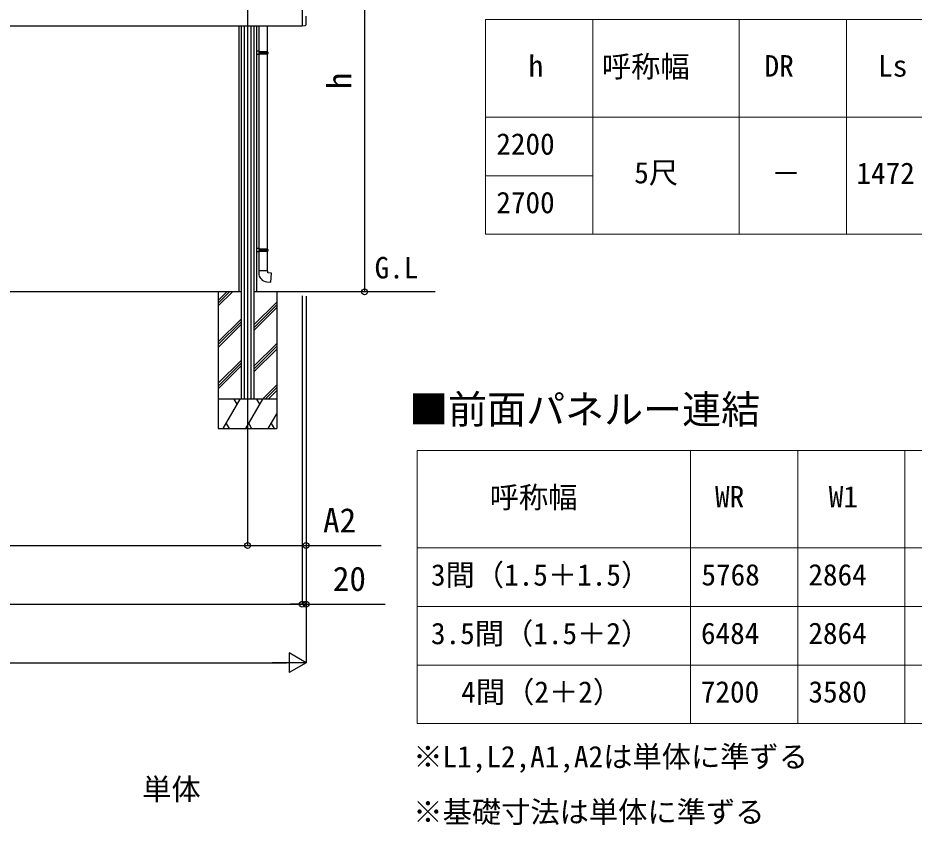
# Model space of a CAD drawing. Units: millimetres, scale not verified. Extents: x -8750 to 8750, y -13001 to 12944.
# Drawn here: x -1677 to 2917, y -373 to 3763 of the extents above; entities that cross this region are included whole.
import ezdxf
from ezdxf.enums import TextEntityAlignment as Align

# ---------------------------------------------------------------- set-up
doc = ezdxf.new("R2010")
doc.units = ezdxf.units.MM
doc.header["$LTSCALE"] = 70
doc.layers.add('0-1_TABLE1', color=7, linetype='Continuous', lineweight=18)
for name, color, linetype in [('0-2_USER1', 3, 'Continuous'), ('0-3_YKK_12', 2, 'Continuous'), ('0-4_YKK_13', 4, 'Continuous'), ('0-5_YKK_A1', 4, 'Continuous'), ('0-6_YKK_D', 6, 'Continuous')]:
    doc.layers.add(name, color=color, linetype=linetype)
doc.styles.add('ＭＳ ゴシック', font='')
doc.styles.get('ＭＳ ゴシック').set_extended_font_data('MS Gothic')

msp = doc.modelspace()

# ---------------------------------------------------------------- linework, layer by layer
at = {"layer": '0-1_TABLE1'}
for p, q in [((720, 3753.9), (4970, 3753.9)), ((720, 3753.9), (720, 2653.9)), ((1270, 3753.9), (1270, 2653.9)), ((2020, 3753.9), (2020, 2653.9)), ((2570, 3753.9), (2570, 2653.9)), ((720, 3253.9), (4970, 3253.9)), ((720, 2953.9), (1270, 2953.9)), ((720, 2653.9), (4970, 2653.9)), ((370, 1546.5), (5620, 1546.5)), ((370, 1546.5), (370, 146.5)), ((1770, 1546.5), (1770, 146.5)), ((2320, 1546.5), (2320, 146.5)), ((2870, 1546.5), (2870, 146.5)), ((370, 1046.5), (5620, 1046.5)), ((370, 746.5), (5620, 746.5)), ((370, 446.5), (5620, 446.5)), ((370, 146.5), (5620, 146.5))]:
    msp.add_line(p, q, dxfattribs=at)
at = {"layer": '0-3_YKK_12'}
for p, q in [((-500, 4952.47), (-500, 1708.9)), ((-500, 4627.61), (-500, 1613.5))]:
    msp.add_line(p, q, dxfattribs=at)
at = {"layer": '0-4_YKK_13'}
for p, q in [((-199.5, 3728.69), (-199.5, 3771.6)), ((-440.8, 3592.26), (-440.8, 3722.9)), ((-398.8, 3722.9), (-398.8, 3589.7)), ((-220, 3722.4), (-204.71, 3723.2)), ((-438.8, 3592.2), (-454.8, 3592.67)), ((-438.8, 3590.2), (-440.8, 3590.2)), ((-397.8, 3589.7), (-440.8, 3589.7)), ((-440.8, 3589.7), (-440.8, 3589.15)), ((-396.8, 3587.7), (-440.8, 3587.7)), ((-438.8, 3590.2), (-438.8, 3592.2)), ((-436.32, 3587.7), (-435.89, 3589.7)), ((-396.8, 3587.7), (-397.8, 3589.7)), ((-396.8, 3587.7), (-396.8, 3579.7)), ((-438.8, 3575.2), (-454.8, 3574.73)), ((-396.8, 3579.7), (-440.8, 3579.7)), ((-397.8, 3577.7), (-440.8, 3577.7)), ((-440.8, 2581.03), (-440.8, 3575.14)), ((-438.8, 3575.2), (-438.8, 3577.2)), ((-398.8, 3577.7), (-398.8, 2578.47)), ((-396.8, 3579.7), (-397.8, 3577.7)), ((-438.8, 2580.97), (-454.8, 2581.44)), ((-438.8, 2578.97), (-440.8, 2578.97)), ((-397.8, 2578.47), (-440.8, 2578.47)), ((-440.8, 2578.47), (-440.8, 2577.92)), ((-396.8, 2576.47), (-440.8, 2576.47)), ((-438.8, 2578.97), (-438.8, 2580.97)), ((-436.32, 2576.47), (-435.89, 2578.47)), ((-396.8, 2576.47), (-397.8, 2578.47)), ((-396.8, 2576.47), (-396.8, 2568.47)), ((-438.8, 2563.97), (-454.8, 2563.5)), ((-396.8, 2568.47), (-440.8, 2568.47)), ((-397.8, 2566.47), (-440.8, 2566.47)), ((-440.8, 2466.47), (-440.8, 2563.91)), ((-438.8, 2563.97), (-438.8, 2565.97)), ((-398.8, 2566.47), (-398.8, 2466.47)), ((-396.8, 2568.47), (-397.8, 2566.47)), ((-396.8, 2466.47), (-442.8, 2466.47)), ((-442.8, 2466.47), (-442.8, 2455.55)), ((-396.8, 2456.47), (-396.8, 2466.47))]:
    msp.add_line(p, q, dxfattribs=at)
for points in [[(-438.8, 3577.2), (-440.8, 3577.2), (-440.8, 3590.2)], [(-436.32, 3587.7), (-436.32, 3579.7), (-435.89, 3577.7)], [(-438.8, 2565.97), (-440.8, 2565.97), (-440.8, 2578.97)], [(-436.32, 2576.47), (-436.32, 2568.47), (-435.89, 2566.47)], [(-401.72, 2410.72), (-380.89, 2408.9), (-376.88, 2454.72), (-396.8, 2456.47)]]:
    msp.add_lwpolyline(points, dxfattribs=at)
for centre, radius, start, end in [((-205, 3728.69), 5.5, 273, 0), ((-397.8, 2455.55), 45, 180, 265)]:
    msp.add_arc(centre, radius, start, end, dxfattribs=at)
at = {"layer": '0-5_YKK_A1'}
for p, q in [((-220, 4559.6), (-220, 3722.4)), ((-3800, 3722.9), (-220, 3722.9)), ((-545.2, 3722.9), (-545.2, 2358.9)), ((-533, 3722.9), (-533, 1808.9)), ((-517.5, 3722.9), (-517.5, 1808.9)), ((-482.5, 3722.9), (-482.5, 1808.9)), ((-467, 3722.9), (-467, 1808.9)), ((-454.8, 3722.9), (-454.8, 2358.9)), ((-533, 2358.9), (-1977, 2358.9)), ((-650, 2358.9), (-650, 1658.9)), ((-650, 2314.92), (-606.02, 2358.9)), ((-650, 2300.78), (-591.88, 2358.9)), ((-650, 2286.64), (-577.74, 2358.9)), ((461.18, 2358.9), (-467, 2358.9)), ((-350, 2358.9), (-350, 1658.9)), ((-467, 2189.55), (-350, 2306.55)), ((-467, 2175.41), (-350, 2292.41)), ((-467, 2161.27), (-350, 2278.27)), ((-650, 2102.79), (-533, 2219.79)), ((-650, 2088.65), (-533, 2205.65)), ((-650, 2074.51), (-533, 2191.5)), ((-467, 1977.42), (-350, 2094.42)), ((-467, 1963.28), (-350, 2080.28)), ((-467, 1949.14), (-350, 2066.14)), ((-650, 1890.66), (-533, 2007.66)), ((-650, 1876.52), (-533, 1993.52)), ((-650, 1862.37), (-533, 1979.37)), ((-423.39, 1808.9), (-350, 1882.29)), ((-409.25, 1808.9), (-350, 1868.15)), ((-395.11, 1808.9), (-350, 1854.01)), ((-350, 1808.9), (-650, 1808.9)), ((-624.51, 1658.9), (-537.91, 1808.9)), ((-552.91, 1782.92), (-567.91, 1808.9)), ((-509.04, 1658.9), (-422.44, 1808.9)), ((-437.44, 1782.92), (-452.44, 1808.9)), ((-393.57, 1658.9), (-350, 1734.37)), ((-650, 1658.9), (-350, 1658.9)), ((-609.51, 1684.88), (-594.51, 1658.9)), ((-494.04, 1684.88), (-479.04, 1658.9)), ((-378.57, 1684.88), (-363.58, 1658.9))]:
    msp.add_line(p, q, dxfattribs=at)
at = {"layer": '0-6_YKK_D'}
for p, q in [((100, 4558.9), (100, 2358.9)), ((-220, 2338.73), (-220, 757.9)), ((-200, 2337.52), (-200, 1057.9)), ((-500, 1612.5), (-500, 1057.9)), ((-500, 1604.53), (-500, 1057.9)), ((-200, 1581.94), (-200, 457.9)), ((-220, 1517.65), (-220, 757.9)), ((-200, 1517.65), (-200, 757.9)), ((-3520, 1058.9), (-500, 1058.9)), ((-3800, 758.9), (-220, 758.9)), ((-220, 758.9), (-280, 758.9)), ((-220, 758.9), (-200, 758.9)), ((-200, 758.9), (206.02, 758.9)), ((-200, 458.9), (-286.6, 508.9)), ((-286.6, 508.9), (-286.6, 408.9)), ((-7300, 458.9), (-300, 458.9)), ((-200, 458.9), (-373.21, 458.9)), ((-200, 458.9), (-286.6, 408.9))]:
    msp.add_line(p, q, dxfattribs=at)
msp.add_lwpolyline([(-500, 1058.9), (-200, 1058.9), (184.66, 1058.9)], dxfattribs=at)
for centre in [(100, 2358.9), (-500, 1058.9), (-500, 1058.9), (-200, 1058.9), (-220, 758.9), (-220, 758.9), (-200, 758.9)]:
    msp.add_circle(centre, 15, dxfattribs=at)

# ---------------------------------------------------------------- texts
at = {"layer": '0-1_TABLE1', "style": 'ＭＳ ゴシック'}
for s, p in [('呼称幅', (1316.02, 3425.49)), ('h', (940.45, 3428.9)), ('DR', (2150.11, 3428.9)), ('Ls', (2732.5, 3428.9)), ('2200', (775.11, 3028.9)), ('5尺', (1482.22, 2881.88)), ('1472', (2620.85, 2878.9)), ('－', (2185.06, 2878.9)), ('2700', (775.11, 2728.9)), ('呼称幅', (741.02, 1218.09)), ('WR', (1896.28, 1221.5)), ('W1', (2479.09, 1221.5)), ('3間（1.5＋1.5）', (440.17, 820.65)), ('5768', (1826.39, 821.5)), ('2864', (2374.69, 821.5)), ('3.5間（1.5＋2）', (440.17, 520.65)), ('6484', (1824.26, 521.5)), ('2864', (2374.69, 521.5)), ('4間（2＋2）', (595.28, 220.65)), ('7200', (1823.41, 221.5)), ('3580', (2375.11, 221.5))]:
    msp.add_text(s, height=110, dxfattribs=at).set_placement(p, align=Align.BOTTOM_LEFT)
at = {"layer": '0-2_USER1', "style": 'ＭＳ ゴシック'}
for s, height, p in [('G.L', 110, (151.36, 2394.9)), ('■前面パネルー連結', 146.6, (327.95, 1639.5)), ('※L1,L2,A1,A2は単体に準ずる', 110, (349.55, -110.73)), ('単体', 110, (-1039.93, -277.37)), ('※基礎寸法は単体に準ずる', 110, (349.55, -393.97))]:
    msp.add_text(s, height=height, dxfattribs=at).set_placement(p, align=Align.BOTTOM_LEFT)
at = {"layer": '0-6_YKK_D', "style": 'ＭＳ ゴシック'}
msp.add_text('h', height=124.6, rotation=90, dxfattribs=at).set_placement((70, 3397.08), align=Align.BOTTOM_LEFT)
for s, p in [('A2', (-112.9, 1088.9)), ('20', (-62.56, 788.9))]:
    msp.add_text(s, height=124.6, dxfattribs=at).set_placement(p, align=Align.BOTTOM_LEFT)

doc.saveas('drawing.dxf')
